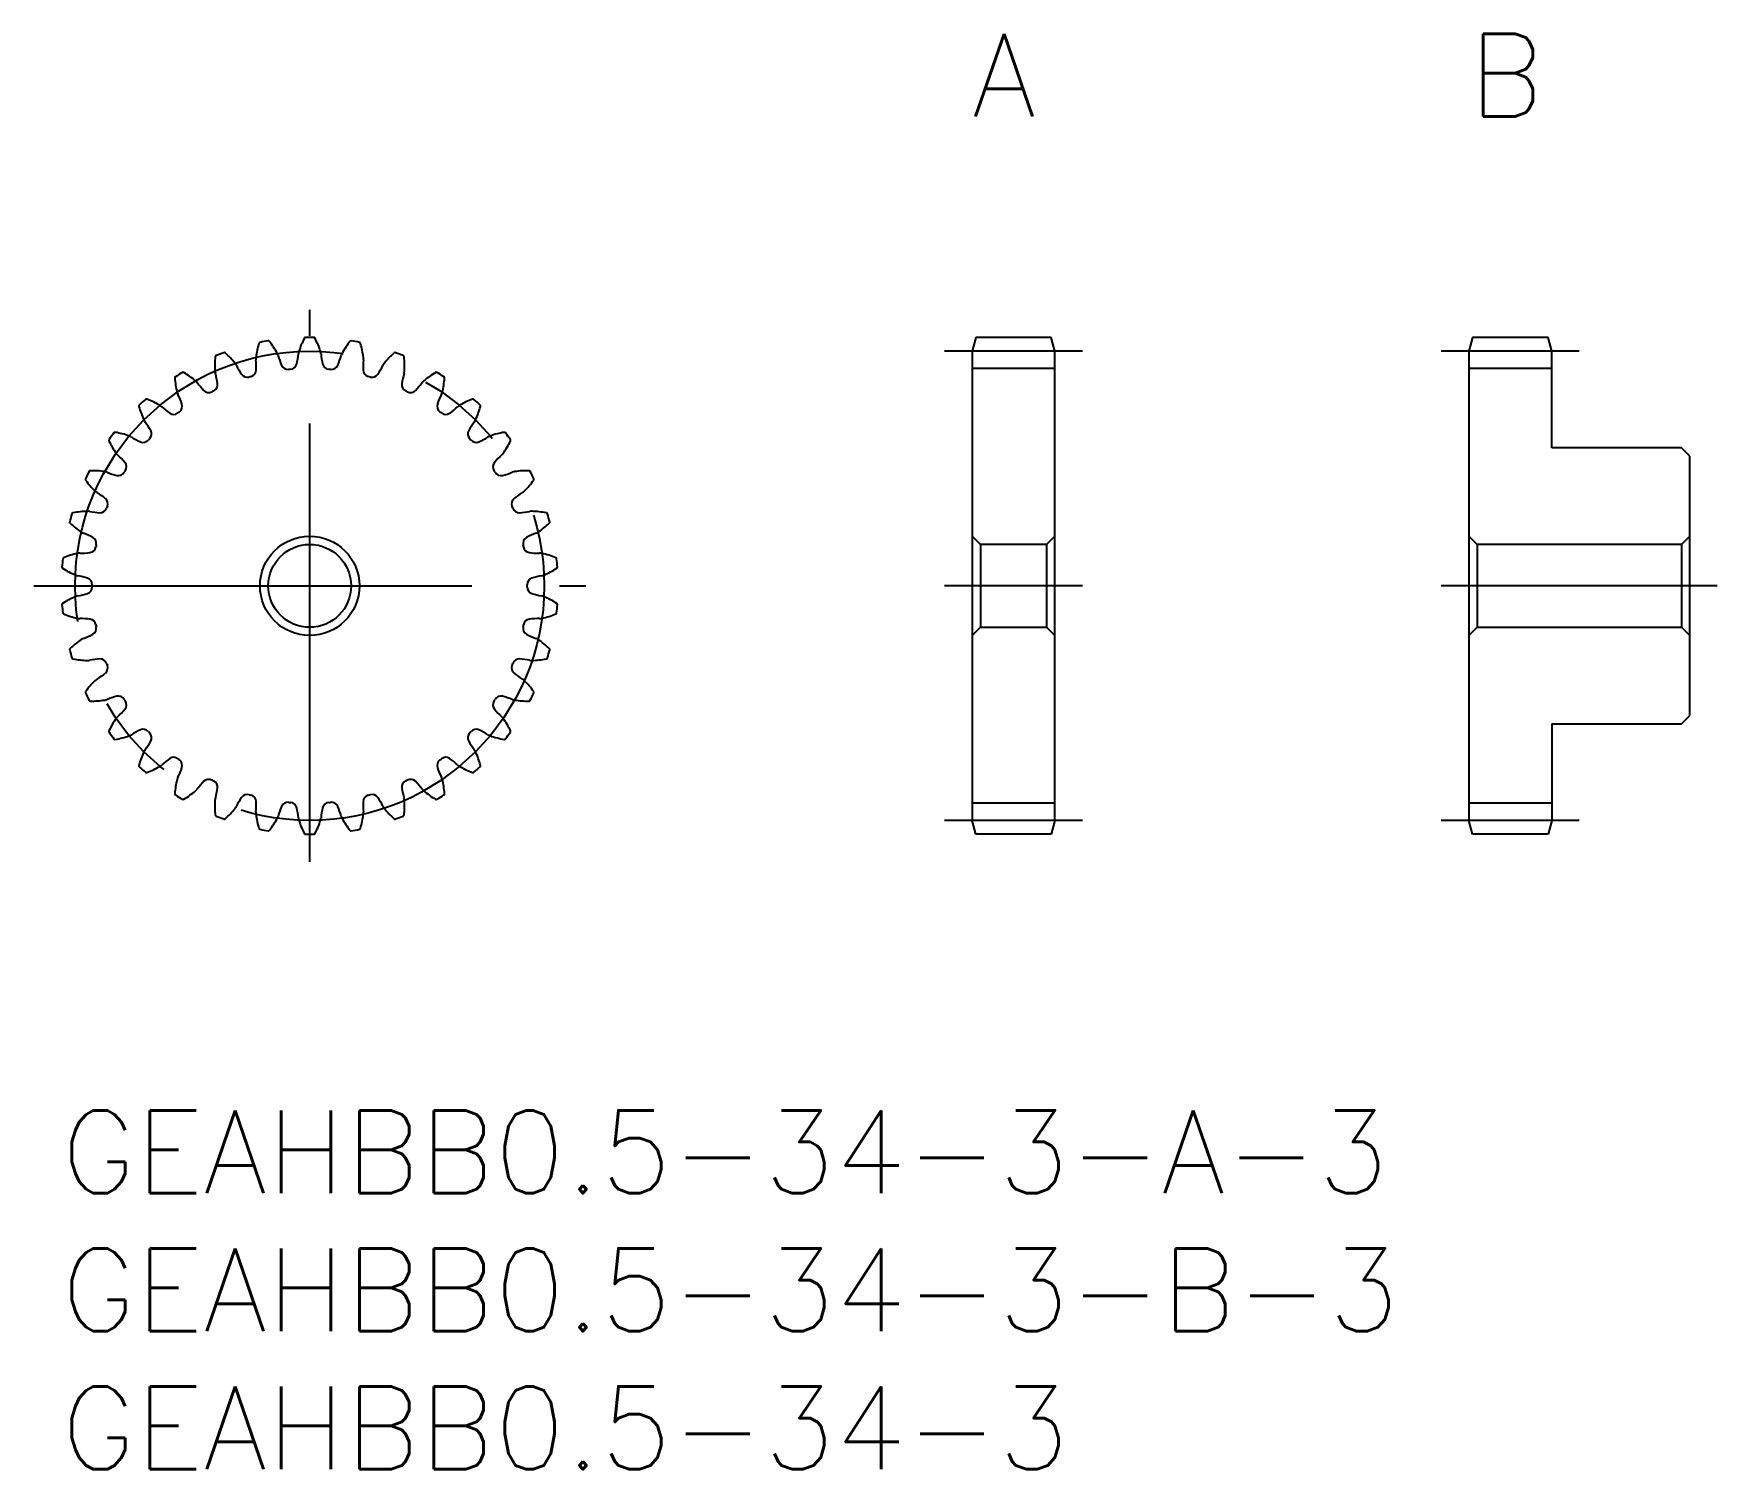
# Model space of a CAD drawing. Extents: x -1 to 60, y -13 to 39.
import ezdxf

# ---------------------------------------------------------------- set-up
doc = ezdxf.new("R2010")
doc.units = 0
doc.header["$LTSCALE"] = 0.5
doc.linetypes.add('CENTER', pattern=[50.8, 31.75, -6.35, 6.35, -6.35])
for name, color, linetype in [('MSM_CENTER', 1, 'CENTER'), ('MSM_CONTINUOUS', 7, 'CONTINUOUS'), ('MSM_PART_NUMBER', 7, 'CONTINUOUS')]:
    doc.layers.add(name, color=color, linetype=linetype)
doc.styles.get("Standard").update_dxf_attribs({"font": 'txt.shx', "height": 3, "bigfont": 'bigfont.shx'})

# ---------------------------------------------------------------- blocks, each defined once
blk = doc.blocks.new('*U2')
at = {"layer": 'MSM_PART_NUMBER'}
blk.add_text('GEAHBB0.5-34-3-A-3', height=3, dxfattribs=at).set_placement((0, -3))
blk = doc.blocks.new('*U3')
at = {"layer": 'MSM_PART_NUMBER'}
blk.add_text('GEAHBB0.5-34-3-B-3', height=3, dxfattribs=at).set_placement((0, -8))
blk = doc.blocks.new('*U4')
at = {"layer": 'MSM_PART_NUMBER'}
blk.add_text('GEAHBB0.5-34-3', height=3, dxfattribs=at).set_placement((0, -13))
blk = doc.blocks.new('*U5')
at = {"layer": 'MSM_PART_NUMBER'}
blk.add_text('A', height=3, dxfattribs=at).set_placement((33, 36))
blk = doc.blocks.new('*U6')
at = {"layer": 'MSM_PART_NUMBER'}
blk.add_text('B', height=3, dxfattribs=at).set_placement((51, 36))

msp = doc.modelspace()

# ---------------------------------------------------------------- linework, layer by layer
at = {"layer": 'MSM_CENTER'}
for p, q in [((9, 9), (9, 29)), ((37, 27.5), (32, 27.5)), ((55, 27.5), (50, 27.5)), ((-1, 19), (19, 19)), ((37, 19), (32, 19)), ((60, 19), (50, 19)), ((37, 10.5), (32, 10.5)), ((55, 10.5), (50, 10.5))]:
    msp.add_line(p, q, dxfattribs=at)
msp.add_circle((9, 19), 8.5, dxfattribs=at)
at = {"layer": 'MSM_CONTINUOUS'}
for p, q in [((33.134, 28), (33, 27.5)), ((33, 27.5), (33, 10.5)), ((35.866, 28), (33.134, 28)), ((36, 27.5), (35.866, 28)), ((36, 10.5), (36, 27.5)), ((51.134, 28), (51, 27.5)), ((51, 27.5), (51, 10.5)), ((53.866, 28), (51.134, 28)), ((54, 27.5), (53.866, 28)), ((54, 24), (54, 27.5)), ((36, 26.875), (33, 26.875)), ((54, 26.875), (51, 26.875)), ((58.7, 24), (54, 24)), ((59, 23.7), (58.7, 24)), ((59, 14.3), (59, 23.7)), ((33, 20.8), (33.3, 20.5)), ((35.7, 20.5), (36, 20.8)), ((51, 20.8), (51.3, 20.5)), ((58.7, 20.5), (59, 20.8)), ((33.3, 20.5), (33.3, 17.5)), ((35.7, 20.5), (33.3, 20.5)), ((35.7, 20.5), (35.7, 17.5)), ((51.3, 20.5), (51.3, 17.5)), ((58.7, 20.5), (51.3, 20.5)), ((58.7, 20.5), (58.7, 17.5)), ((33.3, 17.5), (33, 17.2)), ((33.3, 17.5), (35.7, 17.5)), ((36, 17.2), (35.7, 17.5)), ((51.3, 17.5), (51, 17.2)), ((51.3, 17.5), (58.7, 17.5)), ((59, 17.2), (58.7, 17.5)), ((58.7, 14), (59, 14.3)), ((54, 14), (58.7, 14)), ((54, 14), (54, 10.5)), ((36, 11.125), (33, 11.125)), ((54, 11.125), (51, 11.125)), ((33.134, 10), (33, 10.5)), ((36, 10.5), (35.866, 10)), ((51.134, 10), (51, 10.5)), ((54, 10.5), (53.866, 10)), ((35.866, 10), (33.134, 10)), ((53.866, 10), (51.134, 10))]:
    msp.add_line(p, q, dxfattribs=at)
for radius in [1.8, 1.5]:
    msp.add_circle((9, 19), radius, dxfattribs=at)
for centre, radius, start, end in [((9.868, 26.94), 2.833, 162.67642, 173.23529), ((7.21, 27.769), 0.05, 101.53401, 162.67642), ((9, 19), 9, 99.64246, 101.53401), ((7.501, 27.824), 0.05, 38.50005, 99.64246), ((5.323, 26.091), 2.833, 27.94118, 38.50005), ((9, 27.368), 0.411, 162.64706, 175.26616), ((11.312, 26.646), 2.833, 152.08819, 162.64706), ((8.852, 27.949), 0.05, 90.94577, 152.08819), ((9, 19), 9, 89.05423, 90.94577), ((9.148, 27.949), 0.05, 27.91181, 89.05424), ((6.688, 26.646), 2.833, 17.35294, 27.91181), ((9, 27.368), 0.411, 4.73384, 17.35294), ((12.677, 26.091), 2.833, 141.49995, 152.05882), ((10.499, 27.824), 0.05, 80.35754, 141.49995), ((9, 19), 9, 78.46599, 80.35754), ((10.79, 27.769), 0.05, 17.32358, 78.46599), ((8.132, 26.94), 2.833, 6.76471, 17.32358), ((8.394, 26.965), 2.833, 173.26466, 183.82353), ((5.63, 27.291), 0.05, 112.12224, 173.26466), ((9, 19), 9, 110.2307, 112.12224), ((5.905, 27.398), 0.05, 49.08828, 110.2307), ((4.082, 25.294), 2.833, 38.52941, 49.08828), ((5.977, 26.803), 0.411, 25.91032, 38.52941), ((8.698, 28.13), 2.615, 206.00752, 214.08917), ((7.462, 27.226), 0.411, 173.23529, 185.85439), ((4.451, 26.921), 2.615, 357.67554, 5.75719), ((7.462, 27.226), 0.411, 15.32208, 27.94117), ((10.38, 28.03), 2.615, 195.41928, 203.50093), ((8.211, 27.087), 0.25, 203.50093, 275.57224), ((9, 19), 7.875, 95.016, 95.57224), ((8.29, 27.094), 0.25, 275.01601, 347.0873), ((5.984, 27.622), 2.615, 347.0873, 355.16895), ((12.016, 27.622), 2.615, 184.83105, 192.9127), ((9.71, 27.094), 0.25, 192.9127, 264.984), ((9, 19), 7.875, 84.42776, 84.984), ((9.789, 27.087), 0.25, 264.42776, 336.49907), ((7.62, 28.03), 2.615, 336.49907, 344.58072), ((10.538, 27.226), 0.411, 152.05882, 164.67792), ((13.549, 26.921), 2.615, 174.24281, 182.32446), ((10.538, 27.226), 0.411, 354.14561, 6.76471), ((9.302, 28.13), 2.615, 325.91083, 333.99248), ((12.023, 26.803), 0.411, 141.47059, 154.08968), ((13.918, 25.294), 2.833, 130.91172, 141.47059), ((12.095, 27.398), 0.05, 69.7693, 130.91172), ((9, 19), 9, 67.87776, 69.7693), ((12.37, 27.291), 0.05, 6.73534, 67.87776), ((9.606, 26.965), 2.833, 356.17647, 6.73534), ((4.163, 26.531), 0.05, 122.71048, 183.85289), ((6.941, 26.718), 2.833, 183.85289, 194.41176), ((9, 19), 9, 120.81894, 122.71048), ((4.415, 26.686), 0.05, 59.67652, 120.81894), ((3.009, 24.284), 2.833, 49.11765, 59.67652), ((4.595, 26.115), 0.411, 36.49855, 49.11765), ((7.025, 27.919), 2.615, 216.59575, 224.6774), ((5.414, 26.291), 0.25, 296.19246, 8.26377), ((5.977, 26.803), 0.411, 183.82353, 196.44263), ((3.073, 25.951), 2.615, 8.26377, 16.34542), ((6.739, 26.804), 0.25, 214.08917, 286.16047), ((9, 19), 7.875, 105.60423, 106.16047), ((6.814, 26.826), 0.25, 285.60424, 357.67554), ((11.186, 26.826), 0.25, 182.32446, 254.39576), ((9, 19), 7.875, 73.83953, 74.39576), ((11.261, 26.804), 0.25, 253.83952, 325.91083), ((12.586, 26.291), 0.25, 171.73623, 243.80753), ((14.927, 25.951), 2.615, 163.65458, 171.73623), ((12.023, 26.803), 0.411, 343.55737, 356.17647), ((10.975, 27.919), 2.615, 315.3226, 323.40425), ((13.405, 26.115), 0.411, 130.88235, 143.50145), ((14.991, 24.284), 2.833, 120.32348, 130.88235), ((13.585, 26.686), 0.05, 59.18106, 120.32348), ((9, 19), 9, 57.28952, 59.18106), ((11.059, 26.718), 2.833, 345.58824, 356.14711), ((13.837, 26.531), 0.05, 356.14711, 57.28952), ((9, 19), 9, 131.40717, 133.29871), ((3.08, 25.713), 0.05, 70.26475, 131.40717), ((2.141, 23.093), 2.833, 59.70588, 70.26475), ((4.595, 26.115), 0.411, 194.41176, 207.03086), ((1.897, 24.743), 2.615, 18.85201, 26.93366), ((5.343, 26.256), 0.25, 224.6774, 296.74871), ((9, 19), 7.875, 116.19247, 116.74871), ((9, 19), 7.875, 63.25129, 63.80753), ((12.657, 26.256), 0.25, 243.25129, 315.3226), ((16.103, 24.743), 2.615, 153.06634, 161.14799), ((13.405, 26.115), 0.411, 332.96914, 345.58824), ((15.859, 23.093), 2.833, 109.73525, 120.29412), ((14.92, 25.713), 0.05, 48.59283, 109.73525), ((9, 19), 9, 46.70129, 48.59283), ((2.862, 25.514), 0.05, 133.29871, 194.44113), ((5.557, 26.208), 2.833, 194.44113, 205), ((3.362, 25.184), 0.411, 205, 217.6191), ((3.362, 25.184), 0.411, 47.08679, 59.70588), ((5.42, 27.404), 2.615, 227.18399, 235.26564), ((4.072, 25.46), 0.25, 235.26564, 307.33694), ((9, 19), 7.875, 126.78071, 127.33694), ((4.135, 25.508), 0.25, 306.7807, 18.85201), ((13.865, 25.508), 0.25, 161.14799, 233.21929), ((9, 19), 7.875, 52.66306, 53.21929), ((13.928, 25.46), 0.25, 232.66305, 304.73436), ((12.58, 27.404), 2.615, 304.73436, 312.81601), ((14.638, 25.184), 0.411, 120.29412, 132.91321), ((14.638, 25.184), 0.411, 322.3809, 335), ((12.443, 26.208), 2.833, 335, 345.55887), ((15.138, 25.514), 0.05, 345.55887, 46.70129), ((9, 19), 9, 141.99541, 143.88695), ((1.948, 24.511), 0.05, 80.85299, 141.99541), ((1.505, 21.763), 2.833, 70.29412, 80.85299), ((2.322, 24.043), 0.411, 57.67502, 70.29412), ((0.962, 23.34), 2.615, 29.44024, 37.52189), ((3.022, 24.503), 0.25, 317.36893, 29.44024), ((14.978, 24.503), 0.25, 150.55976, 222.63106), ((17.038, 23.34), 2.615, 142.47811, 150.55976), ((15.678, 24.043), 0.411, 109.70588, 122.32498), ((16.495, 21.763), 2.833, 99.14701, 109.70588), ((16.052, 24.511), 0.05, 38.00459, 99.14701), ((9, 19), 9, 36.11305, 38.00459), ((1.77, 24.275), 0.05, 143.88695, 205.02936), ((4.292, 25.453), 2.833, 205.02936, 215.58824), ((2.322, 24.043), 0.411, 215.58824, 228.20733), ((3.937, 26.603), 2.615, 237.77223, 245.85388), ((2.969, 24.445), 0.25, 245.85388, 317.92518), ((9, 19), 7.875, 137.36894, 137.92518), ((9, 19), 7.875, 42.07482, 42.63106), ((15.031, 24.445), 0.25, 222.07482, 294.14612), ((14.063, 26.603), 2.615, 294.14612, 302.22777), ((15.678, 24.043), 0.411, 311.79267, 324.41176), ((13.708, 25.453), 2.833, 324.41176, 334.97064), ((16.23, 24.275), 0.05, 334.97064, 36.11305), ((0.302, 21.789), 2.615, 40.02848, 48.11013), ((2.113, 23.311), 0.25, 327.95717, 40.02848), ((15.887, 23.311), 0.25, 139.97152, 212.04282), ((17.698, 21.789), 2.615, 131.88987, 139.97152), ((0.924, 22.857), 0.05, 154.47518, 215.6176), ((9, 19), 9, 152.58364, 154.47518), ((3.186, 24.478), 2.833, 215.6176, 226.17647), ((1.055, 23.121), 0.05, 91.44123, 152.58364), ((1.125, 20.339), 2.833, 80.88235, 91.44123), ((1.509, 22.73), 0.411, 68.26326, 80.88235), ((2.626, 25.543), 2.615, 248.36046, 256.44211), ((2.071, 23.244), 0.25, 256.44211, 328.51341), ((9, 19), 7.875, 147.95718, 148.51341), ((9, 19), 7.875, 31.48659, 32.04282), ((15.929, 23.244), 0.25, 211.48658, 283.55789), ((15.374, 25.543), 2.615, 283.55789, 291.63954), ((16.491, 22.73), 0.411, 99.11765, 111.73674), ((16.875, 20.339), 2.833, 88.55877, 99.11765), ((14.814, 24.478), 2.833, 313.82353, 324.3824), ((16.945, 23.121), 0.05, 27.41636, 88.55877), ((9, 19), 9, 25.52482, 27.41636), ((17.076, 22.857), 0.05, 324.3824, 25.52482), ((1.509, 22.73), 0.411, 226.17647, 238.79557), ((-0.063, 20.144), 2.615, 50.61671, 58.69836), ((1.438, 21.972), 0.25, 338.5454, 50.61671), ((16.562, 21.972), 0.25, 129.38329, 201.45459), ((18.063, 20.144), 2.615, 121.30164, 129.38329), ((16.491, 22.73), 0.411, 301.20443, 313.82353), ((9, 19), 9, 163.17188, 165.06342), ((0.433, 21.591), 0.05, 102.02946, 163.17188), ((1.013, 18.869), 2.833, 91.47059, 102.02946), ((0.951, 21.29), 0.411, 78.85149, 91.47059), ((1.532, 24.26), 2.615, 258.9487, 267.03035), ((1.41, 21.898), 0.25, 267.03035, 339.10165), ((9, 19), 7.875, 158.54541, 159.10165), ((9, 19), 7.875, 20.89835, 21.45459), ((16.59, 21.898), 0.25, 200.89835, 272.96965), ((16.468, 24.26), 2.615, 272.96965, 281.0513), ((17.049, 21.29), 0.411, 88.52941, 101.14851), ((16.987, 18.869), 2.833, 77.97054, 88.52941), ((17.567, 21.591), 0.05, 16.82812, 77.97054), ((9, 19), 9, 14.93658, 16.82812), ((0.352, 21.307), 0.05, 165.06342, 226.20583), ((2.279, 23.316), 2.833, 226.20583, 236.76471), ((0.951, 21.29), 0.411, 236.76471, 249.3838), ((-0.119, 18.459), 2.615, 61.20495, 69.2866), ((1.021, 20.532), 0.25, 349.13364, 61.20495), ((16.979, 20.532), 0.25, 118.79505, 190.86635), ((18.119, 18.459), 2.615, 110.7134, 118.79505), ((17.049, 21.29), 0.411, 290.6162, 303.23529), ((15.721, 23.316), 2.833, 303.23529, 313.79417), ((17.648, 21.307), 0.05, 313.79417, 14.93658), ((1.173, 17.404), 2.833, 102.05882, 112.6177), ((0.667, 19.772), 0.411, 89.43973, 102.05882), ((0.693, 22.799), 2.615, 269.53693, 277.61858), ((1.006, 20.454), 0.25, 277.61858, 349.68988), ((9, 19), 7.875, 169.13365, 169.68988), ((9, 19), 7.875, 10.31012, 10.86635), ((16.994, 20.454), 0.25, 190.31011, 262.38142), ((17.307, 22.799), 2.615, 262.38142, 270.46307), ((17.333, 19.772), 0.411, 77.94118, 90.56027), ((16.827, 17.404), 2.833, 67.3823, 77.94118), ((9, 19), 9, 173.76011, 175.65165), ((0.076, 19.679), 0.05, 175.65165, 236.79407), ((1.6, 22.007), 2.833, 236.79407, 247.35294), ((0.103, 19.973), 0.05, 112.6177, 173.76011), ((16.4, 22.007), 2.833, 292.64706, 303.20593), ((17.897, 19.973), 0.05, 6.23989, 67.3823), ((9, 19), 9, 4.34835, 6.23989), ((17.924, 19.679), 0.05, 303.20593, 4.34835), ((0.667, 19.772), 0.411, 247.35294, 259.97204), ((0.136, 16.792), 2.615, 71.79318, 79.87483), ((0.875, 19.039), 0.25, 359.72188, 71.79318), ((0.875, 18.961), 0.25, 288.20682, 0.27812), ((9, 19), 7.875, 179.72188, 180.27812), ((17.125, 19.039), 0.25, 108.20682, 180.27812), ((9, 19), 7.875, 359.72188, 0.27812), ((17.125, 18.961), 0.25, 179.72188, 251.79318), ((17.864, 16.792), 2.615, 100.12517, 108.20682), ((17.333, 19.772), 0.411, 280.02796, 292.64706), ((0.076, 18.321), 0.05, 123.20593, 184.34835), ((9, 19), 9, 184.34835, 186.23989), ((1.6, 15.993), 2.833, 112.64706, 123.20593), ((0.667, 18.228), 0.411, 100.02796, 112.64706), ((0.136, 21.208), 2.615, 280.12517, 288.20682), ((17.864, 21.208), 2.615, 251.79318, 259.87483), ((17.333, 18.228), 0.411, 67.35294, 79.97204), ((16.4, 15.993), 2.833, 56.79407, 67.35294), ((9, 19), 9, 353.76011, 355.65165), ((17.924, 18.321), 0.05, 355.65165, 56.79407), ((0.103, 18.027), 0.05, 186.23989, 247.3823), ((1.173, 20.596), 2.833, 247.3823, 257.94118), ((0.667, 18.228), 0.411, 257.94118, 270.56027), ((0.693, 15.201), 2.615, 82.38142, 90.46307), ((1.006, 17.546), 0.25, 10.31011, 82.38142), ((16.994, 17.546), 0.25, 97.61858, 169.68988), ((17.307, 15.201), 2.615, 89.53693, 97.61858), ((17.333, 18.228), 0.411, 269.43973, 282.05882), ((16.827, 20.596), 2.833, 282.05882, 292.6177), ((17.897, 18.027), 0.05, 292.6177, 353.76011), ((0.951, 16.71), 0.411, 110.6162, 123.23529), ((-0.119, 19.541), 2.615, 290.7134, 298.79505), ((1.021, 17.468), 0.25, 298.79505, 10.86635), ((9, 19), 7.875, 190.31012, 190.86635), ((16.979, 17.468), 0.25, 169.13364, 241.20495), ((9, 19), 7.875, 349.13365, 349.68988), ((18.119, 19.541), 2.615, 241.20495, 249.2866), ((17.049, 16.71), 0.411, 56.76471, 69.3838), ((0.352, 16.693), 0.05, 133.79417, 194.93658), ((9, 19), 9, 194.93658, 196.82812), ((2.279, 14.684), 2.833, 123.23529, 133.79417), ((15.721, 14.684), 2.833, 46.20583, 56.76471), ((9, 19), 9, 343.17188, 345.06342), ((17.648, 16.693), 0.05, 345.06342, 46.20583), ((0.433, 16.409), 0.05, 196.82812, 257.97054), ((1.013, 19.131), 2.833, 257.97054, 268.52941), ((0.951, 16.71), 0.411, 268.52941, 281.14851), ((1.532, 13.74), 2.615, 92.96965, 101.0513), ((1.41, 16.102), 0.25, 20.89835, 92.96965), ((1.438, 16.028), 0.25, 309.38329, 21.45459), ((9, 19), 7.875, 200.89835, 201.45459), ((16.562, 16.028), 0.25, 158.5454, 230.61671), ((9, 19), 7.875, 338.54541, 339.10165), ((16.59, 16.102), 0.25, 87.03035, 159.10165), ((16.468, 13.74), 2.615, 78.9487, 87.03035), ((17.049, 16.71), 0.411, 258.85149, 271.47059), ((16.987, 19.131), 2.833, 271.47059, 282.02946), ((17.567, 16.409), 0.05, 282.02946, 343.17188), ((3.186, 13.522), 2.833, 133.82353, 144.3824), ((1.509, 15.27), 0.411, 121.20443, 133.82353), ((-0.063, 17.856), 2.615, 301.30164, 309.38329), ((18.063, 17.856), 2.615, 230.61671, 238.69836), ((16.491, 15.27), 0.411, 46.17647, 58.79557), ((14.814, 13.522), 2.833, 35.6176, 46.17647), ((0.924, 15.143), 0.05, 144.3824, 205.52482), ((9, 19), 9, 205.52482, 207.41636), ((1.055, 14.879), 0.05, 207.41636, 268.55877), ((1.125, 17.661), 2.833, 268.55877, 279.11765), ((1.509, 15.27), 0.411, 279.11765, 291.73674), ((2.626, 12.457), 2.615, 103.55789, 111.63954), ((2.071, 14.756), 0.25, 31.48659, 103.55789), ((9, 19), 7.875, 211.48659, 212.04282), ((2.113, 14.689), 0.25, 319.97152, 32.04282), ((15.887, 14.689), 0.25, 147.95717, 220.02848), ((9, 19), 7.875, 327.95718, 328.51341), ((15.929, 14.756), 0.25, 76.44211, 148.51341), ((15.374, 12.457), 2.615, 68.36046, 76.44211), ((16.491, 15.27), 0.411, 248.26326, 260.88235), ((16.875, 17.661), 2.833, 260.88235, 271.44123), ((16.945, 14.879), 0.05, 271.44123, 332.58364), ((9, 19), 9, 332.58364, 334.47518), ((17.076, 15.143), 0.05, 334.47518, 35.6176), ((4.292, 12.547), 2.833, 144.41176, 154.97064), ((2.322, 13.957), 0.411, 131.79267, 144.41176), ((0.302, 16.211), 2.615, 311.88987, 319.97152), ((17.698, 16.211), 2.615, 220.02848, 228.11013), ((15.678, 13.957), 0.411, 35.58824, 48.20733), ((13.708, 12.547), 2.833, 25.02936, 35.58824), ((1.77, 13.725), 0.05, 154.97064, 216.11305), ((9, 19), 9, 216.11305, 218.00459), ((1.948, 13.489), 0.05, 218.00459, 279.14701), ((1.505, 16.237), 2.833, 279.14701, 289.70588), ((2.322, 13.957), 0.411, 289.70588, 302.32498), ((3.937, 11.397), 2.615, 114.14612, 122.22777), ((2.969, 13.555), 0.25, 42.07482, 114.14612), ((9, 19), 7.875, 222.07482, 222.63106), ((3.022, 13.497), 0.25, 330.55976, 42.63106), ((14.978, 13.497), 0.25, 137.36893, 209.44024), ((9, 19), 7.875, 317.36894, 317.92518), ((15.031, 13.555), 0.25, 65.85388, 137.92518), ((14.063, 11.397), 2.615, 57.77223, 65.85388), ((15.678, 13.957), 0.411, 237.67502, 250.29412), ((16.495, 16.237), 2.833, 250.29412, 260.85299), ((16.052, 13.489), 0.05, 260.85299, 321.99541), ((9, 19), 9, 321.99541, 323.88695), ((16.23, 13.725), 0.05, 323.88695, 25.02936), ((5.557, 11.792), 2.833, 155, 165.55887), ((3.362, 12.816), 0.411, 142.3809, 155), ((0.962, 14.66), 2.615, 322.47811, 330.55976), ((17.038, 14.66), 2.615, 209.44024, 217.52189), ((14.638, 12.816), 0.411, 25, 37.6191), ((12.443, 11.792), 2.833, 14.44113, 25), ((2.862, 12.486), 0.05, 165.55887, 226.70129), ((9, 19), 9, 226.70129, 228.59283), ((3.08, 12.287), 0.05, 228.59283, 289.73525), ((2.141, 14.907), 2.833, 289.73525, 300.29412), ((3.362, 12.816), 0.411, 300.29412, 312.91321), ((5.42, 10.596), 2.615, 124.73436, 132.81601), ((4.072, 12.54), 0.25, 52.66305, 124.73436), ((9, 19), 7.875, 232.66306, 233.21929), ((1.897, 13.257), 2.615, 333.06634, 341.14799), ((4.135, 12.492), 0.25, 341.14799, 53.21929), ((13.865, 12.492), 0.25, 126.7807, 198.85201), ((16.103, 13.257), 2.615, 198.85201, 206.93366), ((9, 19), 7.875, 306.78071, 307.33694), ((13.928, 12.54), 0.25, 55.26564, 127.33694), ((12.58, 10.596), 2.615, 47.18399, 55.26564), ((14.638, 12.816), 0.411, 227.08679, 239.70588), ((15.859, 14.907), 2.833, 239.70588, 250.26475), ((14.92, 12.287), 0.05, 250.26475, 311.40717), ((9, 19), 9, 311.40717, 313.29871), ((15.138, 12.486), 0.05, 313.29871, 14.44113), ((6.941, 11.282), 2.833, 165.58824, 176.14711), ((4.595, 11.885), 0.411, 152.96914, 165.58824), ((4.595, 11.885), 0.411, 310.88235, 323.50145), ((7.025, 10.081), 2.615, 135.3226, 143.40425), ((5.343, 11.744), 0.25, 63.25129, 135.3226), ((9, 19), 7.875, 243.25129, 243.80753), ((5.414, 11.709), 0.25, 351.73623, 63.80753), ((3.073, 12.049), 2.615, 343.65458, 351.73623), ((12.586, 11.709), 0.25, 116.19246, 188.26377), ((14.927, 12.049), 2.615, 188.26377, 196.34542), ((9, 19), 7.875, 296.19247, 296.74871), ((12.657, 11.744), 0.25, 44.6774, 116.74871), ((10.975, 10.081), 2.615, 36.59575, 44.6774), ((13.405, 11.885), 0.411, 216.49855, 229.11765), ((13.405, 11.885), 0.411, 14.41176, 27.03086), ((11.059, 11.282), 2.833, 3.85289, 14.41176), ((4.163, 11.469), 0.05, 176.14711, 237.28952), ((9, 19), 9, 237.28952, 239.18106), ((4.415, 11.314), 0.05, 239.18106, 300.32348), ((3.009, 13.716), 2.833, 300.32348, 310.88235), ((8.394, 11.035), 2.833, 176.17647, 186.73534), ((5.977, 11.197), 0.411, 163.55737, 176.17647), ((5.977, 11.197), 0.411, 321.47059, 334.08968), ((8.698, 9.87), 2.615, 145.91083, 153.99248), ((6.739, 11.196), 0.25, 73.83952, 145.91083), ((9, 19), 7.875, 253.83953, 254.39576), ((6.814, 11.174), 0.25, 2.32446, 74.39576), ((4.451, 11.079), 2.615, 354.24281, 2.32446), ((10.38, 9.97), 2.615, 156.49907, 164.58072), ((8.211, 10.913), 0.25, 84.42776, 156.49907), ((9, 19), 7.875, 264.42776, 264.984), ((8.29, 10.906), 0.25, 12.9127, 84.984), ((9.71, 10.906), 0.25, 95.01599, 167.0873), ((9, 19), 7.875, 275.016, 275.57224), ((9.789, 10.913), 0.25, 23.50093, 95.57224), ((7.62, 9.97), 2.615, 15.41928, 23.50093), ((13.549, 11.079), 2.615, 177.67554, 185.75719), ((11.186, 11.174), 0.25, 105.60423, 177.67554), ((9, 19), 7.875, 285.60424, 286.16047), ((11.261, 11.196), 0.25, 34.08917, 106.16047), ((9.302, 9.87), 2.615, 26.00752, 34.08917), ((12.023, 11.197), 0.411, 205.91032, 218.52941), ((12.023, 11.197), 0.411, 3.82353, 16.44263), ((9.606, 11.035), 2.833, 353.26466, 3.82353), ((14.991, 13.716), 2.833, 229.11765, 239.67652), ((13.585, 11.314), 0.05, 239.67652, 300.81894), ((9, 19), 9, 300.81894, 302.71048), ((13.837, 11.469), 0.05, 302.71048, 3.85289), ((5.63, 10.709), 0.05, 186.73534, 247.87776), ((9, 19), 9, 247.87776, 249.7693), ((5.905, 10.602), 0.05, 249.7693, 310.91172), ((4.082, 12.706), 2.833, 310.91172, 321.47059), ((7.462, 10.774), 0.411, 174.14561, 186.76471), ((9.868, 11.06), 2.833, 186.76471, 197.32358), ((5.323, 11.909), 2.833, 321.49995, 332.05882), ((7.462, 10.774), 0.411, 332.05882, 344.67792), ((5.984, 10.378), 2.615, 4.83105, 12.9127), ((9, 10.632), 0.411, 184.73384, 197.35294), ((11.312, 11.354), 2.833, 197.35294, 207.91181), ((6.688, 11.354), 2.833, 332.08819, 342.64706), ((9, 10.632), 0.411, 342.64706, 355.26616), ((12.016, 10.378), 2.615, 167.0873, 175.16895), ((10.538, 10.774), 0.411, 195.32208, 207.94118), ((12.677, 11.909), 2.833, 207.94118, 218.50005), ((8.132, 11.06), 2.833, 342.67642, 353.23529), ((10.538, 10.774), 0.411, 353.23529, 5.85439), ((13.918, 12.706), 2.833, 218.52941, 229.08828), ((12.095, 10.602), 0.05, 229.08828, 290.2307), ((9, 19), 9, 290.2307, 292.12224), ((12.37, 10.709), 0.05, 292.12224, 353.26466), ((7.21, 10.231), 0.05, 197.32358, 258.46599), ((9, 19), 9, 258.46599, 260.35754), ((7.501, 10.176), 0.05, 260.35754, 321.49995), ((8.852, 10.051), 0.05, 207.91181, 269.05423), ((9, 19), 9, 269.05423, 270.94577), ((9.148, 10.051), 0.05, 270.94577, 332.08819), ((10.499, 10.176), 0.05, 218.50005, 279.64246), ((9, 19), 9, 279.64246, 281.53401), ((10.79, 10.231), 0.05, 281.53401, 342.67642)]:
    msp.add_arc(centre, radius, start, end, dxfattribs=at)

# ---------------------------------------------------------------- block references
for name in ['*U5', '*U6', '*U2', '*U3', '*U4']:
    msp.add_blockref(name, (0, 0), dxfattribs=at)

doc.saveas('drawing.dxf')
